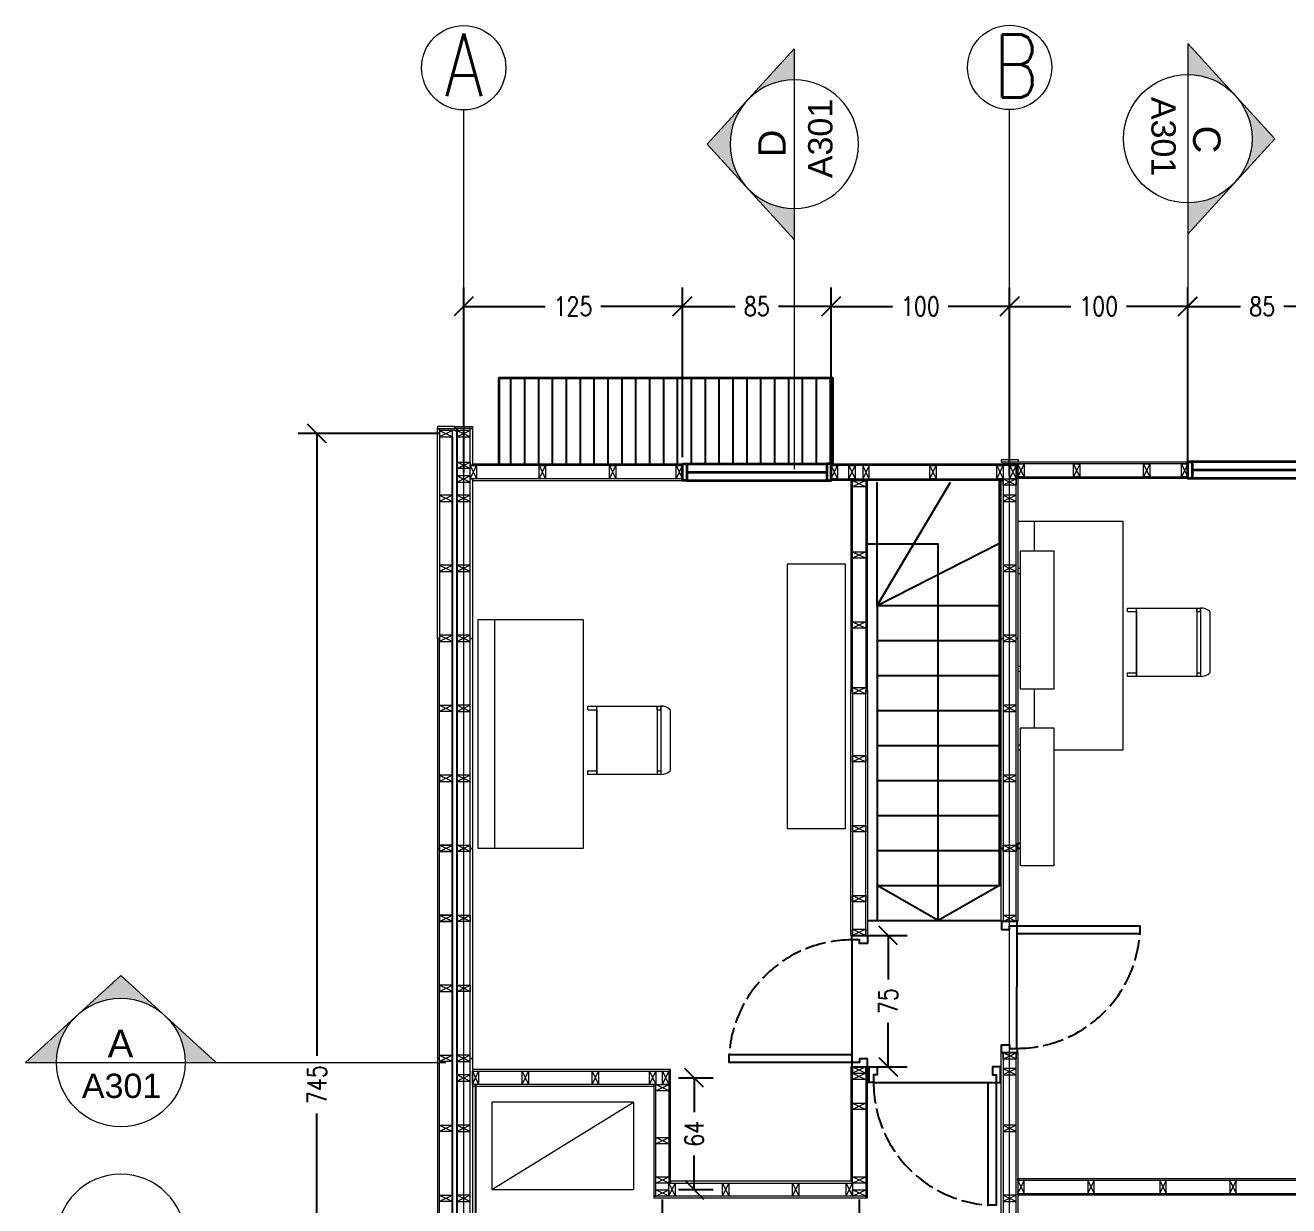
# Model space of a CAD drawing. Header units: millimetres. Extents: x 985 to 3302, y 1117 to 2352.
# Drawn here: x 2193 to 2916, y 1673 to 2349 of the extents above; entities that cross this region are included whole.
import ezdxf

# ---------------------------------------------------------------- set-up
doc = ezdxf.new("R2010")
doc.units = ezdxf.units.MM
doc.linetypes.add('ACAD_ISO02W100', pattern=[15, 12, -3])
for name, color, linetype, lineweight in [('A-ANNO-DIMS', 3, 'Continuous', 18), ('A-ANNO-SYMB', 3, 'Continuous', 18), ('A-DETL-MCUT', 4, 'Continuous', 25), ('A-DOOR-FULL', 4, 'Continuous', 25), ('A-ELEV-MBE1', 7, 'Continuous', 35), ('A-ELEV-MBE2', 4, 'Continuous', 25), ('A-FURN', 8, 'Continuous', 18), ('A-SECT-MCUT', 7, 'Continuous', 35), ('A-WALL-STUD', 3, 'Continuous', 18)]:
    doc.layers.add(name, color=color, linetype=linetype, lineweight=lineweight)
doc.styles.add('E-ROMANS', font='romans.shx', dxfattribs={"width": 0.8})
doc.styles.get("Standard").update_dxf_attribs({"font": 'Arial.ttf'})
doc.dimstyles.new('QUOTE', dxfattribs={"dimtxt": 0.18, "dimasz": 0.18, "dimexe": 0.18, "dimexo": 0.0625, "dimgap": 0.09, "dimtad": 0, "dimdec": 4, "dimzin": 0, "dimdsep": 46, "dimtxsty": 'E-ROMANS', "dimblk": 'OBLIQUE', "dimblk1": 'OBLIQUE', "dimblk2": 'OBLIQUE', "dimcen": 0.09, "dimadec": 0, "dimazin": 0, "dimtfac": 1, "dimtdec": 4, "dimtofl": 0, "dimtmove": 0, "dimatfit": 3, "dimldrblk": 'OBLIQUE', "dimfxl": 1, "dimtolj": 1, "dimtzin": 0, "dimarcsym": 0})

# ---------------------------------------------------------------- blocks, each defined once
blk = doc.blocks.new('Sezioni')
h = blk.add_hatch(color=256)
h.dxf.hatch_style = 1
h.paths.add_polyline_path([(52520.8, 47455.1), (52264, 47220.9), (52417.6, 47220.9, -0.210523)])
h.paths.add_polyline_path([(52735.1, 47651.7), (52520.8, 47455.1, -0.388338), (52949.4, 47455.1)])
h.paths.add_polyline_path([(52949.4, 47455.1, -0.210523), (53052.6, 47220.9), (53206.2, 47220.9)])
blk.add_lwpolyline([(52264, 47220.9), (53206.2, 47220.9), (52735.1, 47651.7)], close=True)
blk.add_circle((52735.1, 47220.9), 317.5)
blk = doc.blocks.new('_Oblique')
at = {"color": 0, "linetype": 'ByBlock', "lineweight": -2}
blk.add_line((-0.5, -0.5), (0.5, 0.5), dxfattribs=at)
blk = doc.blocks.new('*D157')
at = {"layer": 'A-ANNO-DIMS', "color": 0, "lineweight": -2, "transparency": 16777216}
for p, q in [((2430.1, 2115.06), (2349.21, 2115.06)), ((2360.01, 2115.06), (2360.01, 1759.21)), ((2360.01, 1370.34), (2360.01, 1726.19)), ((2430.08, 1370.34), (2349.21, 1370.34))]:
    blk.add_line(p, q, dxfattribs=at)
at = {"layer": 'A-ANNO-DIMS', "color": 0, "lineweight": -2, "transparency": 16777216, "xscale": 10.8, "yscale": 10.8, "zscale": 10.8}
for p, rotation in [((2360.01, 2115.06), 90), ((2360.01, 1370.34), 270)]:
    blk.add_blockref('_Oblique', p, dxfattribs=dict(at, rotation=rotation))
at = {"layer": 'A-ANNO-DIMS', "color": 0, "transparency": 16777216, "insert": (2360.01, 1742.7), "char_height": 10.8, "attachment_point": 5, "rotation": 90, "style": 'E-ROMANS'}
blk.add_mtext('\\A1;745', dxfattribs=at)
blk = doc.blocks.new('*D132')
at = {"layer": 'A-ANNO-DIMS', "color": 0, "lineweight": -2, "transparency": 16777216}
for p, q in [((2450.71, 1742.84), (2450.71, 1651.53)), ((2557.53, 1676.97), (2557.53, 1651.53)), ((2450.71, 1662.33), (2488.23, 1662.33)), ((2557.53, 1662.33), (2520.01, 1662.33))]:
    blk.add_line(p, q, dxfattribs=at)
at = {"layer": 'A-ANNO-DIMS', "color": 0, "lineweight": -2, "transparency": 16777216, "xscale": 10.8, "yscale": 10.8, "zscale": 10.8, "rotation": 180}
blk.add_blockref('_Oblique', (2450.71, 1662.33), dxfattribs=at)
at = {"layer": 'A-ANNO-DIMS', "color": 0, "lineweight": -2, "transparency": 16777216, "xscale": 10.8, "yscale": 10.8, "zscale": 10.8}
blk.add_blockref('_Oblique', (2557.53, 1662.33), dxfattribs=at)
at = {"layer": 'A-ANNO-DIMS', "color": 0, "transparency": 16777216, "insert": (2504.12, 1662.33), "char_height": 10.8, "attachment_point": 5, "style": 'E-ROMANS'}
blk.add_mtext('\\A1;106', dxfattribs=at)
blk = doc.blocks.new('*D158')
at = {"layer": 'A-ANNO-DIMS', "color": 0, "lineweight": -2, "transparency": 16777216}
for p, q in [((2557.53, 1676.97), (2557.53, 1651.53)), ((2670.07, 1676.97), (2670.07, 1651.53)), ((2557.53, 1662.33), (2597.91, 1662.33)), ((2670.07, 1662.33), (2629.69, 1662.33))]:
    blk.add_line(p, q, dxfattribs=at)
at = {"layer": 'A-ANNO-DIMS', "color": 0, "lineweight": -2, "transparency": 16777216, "xscale": 10.8, "yscale": 10.8, "zscale": 10.8, "rotation": 180}
blk.add_blockref('_Oblique', (2557.53, 1662.33), dxfattribs=at)
at = {"layer": 'A-ANNO-DIMS', "color": 0, "lineweight": -2, "transparency": 16777216, "xscale": 10.8, "yscale": 10.8, "zscale": 10.8}
blk.add_blockref('_Oblique', (2670.07, 1662.33), dxfattribs=at)
at = {"layer": 'A-ANNO-DIMS', "color": 0, "transparency": 16777216, "insert": (2613.8, 1662.33), "char_height": 10.8, "attachment_point": 5, "style": 'E-ROMANS'}
blk.add_mtext('\\A1;112', dxfattribs=at)
blk = doc.blocks.new('*D159')
at = {"layer": 'A-ANNO-DIMS', "color": 0, "lineweight": -2, "transparency": 16777216}
for p, q in [((2566.83, 1746.59), (2586.57, 1746.59)), ((2575.77, 1746.59), (2575.77, 1727.03)), ((2575.77, 1682.67), (2575.77, 1702.24)), ((2566.83, 1682.67), (2586.57, 1682.67))]:
    blk.add_line(p, q, dxfattribs=at)
at = {"layer": 'A-ANNO-DIMS', "color": 0, "lineweight": -2, "transparency": 16777216, "xscale": 10.8, "yscale": 10.8, "zscale": 10.8}
for p, rotation in [((2575.77, 1746.59), 90), ((2575.77, 1682.67), 270)]:
    blk.add_blockref('_Oblique', p, dxfattribs=dict(at, rotation=rotation))
at = {"layer": 'A-ANNO-DIMS', "color": 0, "transparency": 16777216, "insert": (2575.77, 1714.63), "char_height": 10.8, "attachment_point": 5, "rotation": 90, "style": 'E-ROMANS'}
blk.add_mtext('\\A1;64', dxfattribs=at)
blk = doc.blocks.new('*D161')
at = {"layer": 'A-ANNO-DIMS', "color": 0, "lineweight": -2, "transparency": 16777216}
for p, q in [((2674.07, 1827.99), (2697.48, 1827.99)), ((2686.68, 1827.99), (2686.68, 1802.85)), ((2686.68, 1752.91), (2686.68, 1778.06)), ((2674.07, 1752.91), (2697.48, 1752.91))]:
    blk.add_line(p, q, dxfattribs=at)
at = {"layer": 'A-ANNO-DIMS', "color": 0, "lineweight": -2, "transparency": 16777216, "xscale": 10.8, "yscale": 10.8, "zscale": 10.8}
for p, rotation in [((2686.68, 1827.99), 90), ((2686.68, 1752.91), 270)]:
    blk.add_blockref('_Oblique', p, dxfattribs=dict(at, rotation=rotation))
at = {"layer": 'A-ANNO-DIMS', "color": 0, "transparency": 16777216, "insert": (2686.68, 1790.45), "char_height": 10.8, "width": 27.8472, "attachment_point": 5, "rotation": 90, "style": 'E-ROMANS'}
blk.add_mtext('\\A1;75', dxfattribs=at)
blk = doc.blocks.new('*D133')
at = {"layer": 'A-ANNO-DIMS', "color": 0, "lineweight": -2, "transparency": 16777216}
for p, q in [((2443.95, 2092.79), (2443.95, 2198.63)), ((2569.03, 2101.6), (2569.03, 2198.63)), ((2443.95, 2187.83), (2490.6, 2187.83)), ((2569.03, 2187.83), (2522.38, 2187.83))]:
    blk.add_line(p, q, dxfattribs=at)
at = {"layer": 'A-ANNO-DIMS', "color": 0, "lineweight": -2, "transparency": 16777216, "xscale": 10.8, "yscale": 10.8, "zscale": 10.8, "rotation": 180}
blk.add_blockref('_Oblique', (2443.95, 2187.83), dxfattribs=at)
at = {"layer": 'A-ANNO-DIMS', "color": 0, "lineweight": -2, "transparency": 16777216, "xscale": 10.8, "yscale": 10.8, "zscale": 10.8}
blk.add_blockref('_Oblique', (2569.03, 2187.83), dxfattribs=at)
at = {"layer": 'A-ANNO-DIMS', "color": 0, "transparency": 16777216, "insert": (2506.49, 2187.83), "char_height": 10.8, "attachment_point": 5, "style": 'E-ROMANS'}
blk.add_mtext('\\A1;125', dxfattribs=at)
blk = doc.blocks.new('*D162')
at = {"layer": 'A-ANNO-DIMS', "color": 0, "lineweight": -2, "transparency": 16777216}
for p, q in [((2569.03, 2101.6), (2569.03, 2198.63)), ((2654.11, 2101.6), (2654.11, 2198.63)), ((2569.03, 2187.83), (2599.17, 2187.83)), ((2654.11, 2187.83), (2623.96, 2187.83))]:
    blk.add_line(p, q, dxfattribs=at)
at = {"layer": 'A-ANNO-DIMS', "color": 0, "lineweight": -2, "transparency": 16777216, "xscale": 10.8, "yscale": 10.8, "zscale": 10.8, "rotation": 180}
blk.add_blockref('_Oblique', (2569.03, 2187.83), dxfattribs=at)
at = {"layer": 'A-ANNO-DIMS', "color": 0, "lineweight": -2, "transparency": 16777216, "xscale": 10.8, "yscale": 10.8, "zscale": 10.8}
blk.add_blockref('_Oblique', (2654.11, 2187.83), dxfattribs=at)
at = {"layer": 'A-ANNO-DIMS', "color": 0, "transparency": 16777216, "insert": (2611.57, 2187.83), "char_height": 10.8, "attachment_point": 5, "style": 'E-ROMANS'}
blk.add_mtext('\\A1;85', dxfattribs=at)
blk = doc.blocks.new('*D163')
at = {"layer": 'A-ANNO-DIMS', "color": 0, "lineweight": -2, "transparency": 16777216}
for p, q in [((2654.11, 2101.6), (2654.11, 2198.63)), ((2756.16, 2091.19), (2756.16, 2198.63)), ((2654.11, 2187.83), (2689.24, 2187.83)), ((2756.16, 2187.83), (2721.02, 2187.83))]:
    blk.add_line(p, q, dxfattribs=at)
at = {"layer": 'A-ANNO-DIMS', "color": 0, "lineweight": -2, "transparency": 16777216, "xscale": 10.8, "yscale": 10.8, "zscale": 10.8, "rotation": 180}
blk.add_blockref('_Oblique', (2654.11, 2187.83), dxfattribs=at)
at = {"layer": 'A-ANNO-DIMS', "color": 0, "lineweight": -2, "transparency": 16777216, "xscale": 10.8, "yscale": 10.8, "zscale": 10.8}
blk.add_blockref('_Oblique', (2756.16, 2187.83), dxfattribs=at)
at = {"layer": 'A-ANNO-DIMS', "color": 0, "transparency": 16777216, "insert": (2705.13, 2187.83), "char_height": 10.8, "attachment_point": 5, "style": 'E-ROMANS'}
blk.add_mtext('\\A1;100', dxfattribs=at)
blk = doc.blocks.new('*D164')
at = {"layer": 'A-ANNO-DIMS', "color": 0, "lineweight": -2, "transparency": 16777216}
for p, q in [((2756.16, 2091.19), (2756.16, 2198.63)), ((2858, 2093.1), (2858, 2198.63)), ((2756.16, 2187.83), (2791.19, 2187.83)), ((2858, 2187.83), (2822.97, 2187.83))]:
    blk.add_line(p, q, dxfattribs=at)
at = {"layer": 'A-ANNO-DIMS', "color": 0, "lineweight": -2, "transparency": 16777216, "xscale": 10.8, "yscale": 10.8, "zscale": 10.8, "rotation": 180}
blk.add_blockref('_Oblique', (2756.16, 2187.83), dxfattribs=at)
at = {"layer": 'A-ANNO-DIMS', "color": 0, "lineweight": -2, "transparency": 16777216, "xscale": 10.8, "yscale": 10.8, "zscale": 10.8}
blk.add_blockref('_Oblique', (2858, 2187.83), dxfattribs=at)
at = {"layer": 'A-ANNO-DIMS', "color": 0, "transparency": 16777216, "insert": (2807.08, 2187.83), "char_height": 10.8, "attachment_point": 5, "style": 'E-ROMANS'}
blk.add_mtext('\\A1;100', dxfattribs=at)
blk = doc.blocks.new('*D165')
at = {"layer": 'A-ANNO-DIMS', "color": 0, "lineweight": -2, "transparency": 16777216}
for p, q in [((2858, 2102.71), (2858, 2198.54)), ((2943.08, 2102.71), (2943.08, 2198.54)), ((2858, 2187.74), (2888.15, 2187.74)), ((2943.08, 2187.74), (2912.93, 2187.74))]:
    blk.add_line(p, q, dxfattribs=at)
at = {"layer": 'A-ANNO-DIMS', "color": 0, "lineweight": -2, "transparency": 16777216, "xscale": 10.8, "yscale": 10.8, "zscale": 10.8, "rotation": 180}
blk.add_blockref('_Oblique', (2858, 2187.74), dxfattribs=at)
at = {"layer": 'A-ANNO-DIMS', "color": 0, "lineweight": -2, "transparency": 16777216, "xscale": 10.8, "yscale": 10.8, "zscale": 10.8}
blk.add_blockref('_Oblique', (2943.08, 2187.74), dxfattribs=at)
at = {"layer": 'A-ANNO-DIMS', "color": 0, "transparency": 16777216, "insert": (2900.54, 2187.74), "char_height": 10.8, "attachment_point": 5, "style": 'E-ROMANS'}
blk.add_mtext('\\A1;85', dxfattribs=at)

msp = doc.modelspace()

# ---------------------------------------------------------------- hatches: boundary and pattern name
at = {"layer": 'A-ELEV-MBE2'}
h = msp.add_hatch(dxfattribs=at)
h.set_pattern_fill('LINE', color=256, scale=2.502421, angle=90, style=0)
h.set_pattern_definition([(90, (-43348.947, -2932.972), (-7.9451858, 5e-16), [])])
h.paths.add_polyline_path([(2655.00897, 2146.79516), (2463.97341, 2146.79516), (2463.97341, 2119.16801), (2655.00897, 2119.16768)])
h.paths.add_polyline_path([(2655.00897, 2119.16768), (2463.97341, 2119.16801), (2463.97341, 2097.84849), (2569.025, 2097.84852), (2571.52742, 2097.84852), (2571.52822, 2097.84868), (2651.6045, 2097.84852), (2654.10692, 2097.84852), (2654.10692, 2097.84849), (2655.00897, 2097.84849)])

# ---------------------------------------------------------------- linework, layer by layer
for p, q in [((2760.9096, 1877.83591), (2760.9096, 1880.83591)), ((2760.9096, 1880.83591), (2762.4096, 1880.83591)), ((2762.4096, 1877.83591), (2760.9096, 1877.83591))]:
    msp.add_line(p, q)
at = {"layer": 'A-ANNO-SYMB'}
for p, q in [((2443.95841, 1165.64346), (2443.95841, 2300.18396)), ((2756.15563, 1165.82776), (2756.15563, 2300.36825)), ((2857.99855, 2248.30198), (2857.99855, 2097.86059)), ((2633.00716, 2245.18581), (2633.00716, 2094.74442)), ((2283.31913, 1755.37349), (2433.76052, 1755.37349))]:
    msp.add_line(p, q, dxfattribs=at)
at = {"layer": 'A-ANNO-SYMB', "color": 7}
for points in [[(2428.89434, 1997.94421), (2428.89748, 2118.06297), (2430.09864, 2118.06294), (2430.0955, 1997.94418)], [(2447.7075, 2096.74742), (2447.7073, 2118.06697), (2448.90847, 2118.06697), (2448.90907, 2096.74742)], [(2760.91023, 2097.84849), (2760.91023, 2096.74742), (2654.10692, 2096.74742), (2654.10692, 2097.84849)], [(2751.29533, 2100.06272), (2751.29533, 2098.96166), (2761.30501, 2098.96166), (2761.30501, 2100.06272)], [(2752.39639, 2097.86059), (2752.39639, 2098.96166), (2857.99855, 2098.96166), (2857.99855, 2097.86059)], [(2760.91023, 2096.74742), (2760.90876, 1997.95204), (2759.90779, 1997.95204), (2759.90926, 2096.74742)], [(2447.70802, 1997.95213), (2447.7078, 2089.24016), (2448.90898, 2089.24016), (2448.90918, 1997.95213)], [(2448.90898, 2089.24016), (2448.90898, 2088.23919), (2569.02501, 2088.23919), (2569.02501, 2089.24016)], [(2654.10692, 2089.24016), (2752.402, 2089.24016), (2752.402, 2088.23919), (2654.10692, 2088.23919)], [(2665.31818, 1968.123), (2666.31915, 1968.12299), (2666.31915, 2088.23919), (2665.31818, 2088.23919)], [(2673.82641, 1968.12299), (2674.82738, 1968.12299), (2674.82738, 2088.23919), (2673.82641, 2088.23919)], [(2752.402, 2088.23919), (2752.402, 1997.95213), (2751.40103, 1997.95213), (2751.40103, 2088.23919)], [(2857.99855, 2089.35239), (2760.90463, 2089.35193), (2760.90463, 2090.3529), (2857.99855, 2090.35336)], [(2430.09219, 1877.82934), (2430.0955, 1997.94554), (2428.89434, 1997.94557), (2428.89103, 1877.82937)], [(2447.70777, 1877.83594), (2447.7075, 1997.95213), (2448.90867, 1997.95213), (2448.90893, 1877.83594)], [(2752.402, 1997.95213), (2752.40116, 1877.83591), (2751.40019, 1877.83591), (2751.40103, 1997.95213)], [(2760.90939, 1997.95207), (2760.90939, 1877.83587), (2759.90842, 1877.83587), (2759.90842, 1997.95207)], [(2665.31818, 1968.12299), (2666.31915, 1968.123), (2666.31915, 1827.98743), (2665.31818, 1827.98743)], [(2673.82641, 1968.12299), (2674.82738, 1968.123), (2674.82738, 1827.98743), (2673.82641, 1827.98743)], [(2430.08914, 1757.71315), (2430.09245, 1877.82934), (2428.89129, 1877.82937), (2428.88798, 1757.71318)], [(2447.70777, 1757.71974), (2447.7075, 1877.83594), (2448.90867, 1877.83594), (2448.90893, 1757.71974)], [(2752.402, 1877.83591), (2752.40116, 1836.04071), (2751.40019, 1836.04071), (2751.40103, 1877.83591)], [(2760.9096, 1877.83591), (2760.9096, 1836.04071), (2759.90863, 1836.04071), (2759.90863, 1877.83591)], [(2430.08615, 1637.59695), (2430.08914, 1757.71315), (2428.88798, 1757.71318), (2428.88499, 1637.59698)], [(2447.70771, 1637.60355), (2447.70777, 1757.71974), (2448.90893, 1757.71974), (2448.90887, 1637.60355)], [(2752.402, 1760.96809), (2752.40137, 1637.60355), (2751.4004, 1637.60355), (2751.40103, 1760.96809)], [(2760.90981, 1760.96809), (2760.91002, 1637.60355), (2759.90905, 1637.60369), (2759.90884, 1760.96809)], [(2448.90883, 1751.34588), (2448.90883, 1750.34492), (2562.28222, 1750.34491), (2562.28222, 1751.34588)], [(2561.28125, 1686.42754), (2562.28222, 1686.42753), (2562.28511, 1750.34495), (2561.28414, 1750.34495)], [(2665.31818, 1687.42852), (2666.31915, 1687.42851), (2666.31915, 1752.91481), (2665.31818, 1752.91481)], [(2673.82641, 1677.91931), (2674.82738, 1677.9193), (2674.82738, 1752.91481), (2673.82641, 1752.91481)], [(2448.90892, 1742.83764), (2448.90892, 1741.83667), (2552.77303, 1741.83668), (2552.77302, 1742.83765)], [(2552.77302, 1678.92029), (2553.77399, 1678.92028), (2553.77399, 1742.83765), (2552.77302, 1742.83765)], [(2562.28223, 1687.42851), (2562.28222, 1686.42754), (2666.31915, 1686.42754), (2666.31915, 1687.42851)], [(2760.90994, 1687.95349), (2760.90994, 1689.05455), (2943.08565, 1689.05455), (2943.08565, 1687.95349)], [(2552.77302, 1678.92028), (2552.77302, 1677.91931), (2673.82641, 1677.91931), (2673.82641, 1678.92028)], [(2943.08605, 1679.44528), (2760.90982, 1679.44483), (2760.90982, 1680.4458), (2943.08605, 1680.44625)]]:
    msp.add_lwpolyline(points, close=True, dxfattribs=at)
for points in [[(2439.10899, 2119.16804), (2428.89689, 2119.16812), (2428.89688, 2118.06705), (2439.10899, 2118.06697)], [(2439.10955, 2116.86144), (2430.09854, 2116.86197), (2430.09864, 2118.06294), (2439.10958, 2118.06271)], [(2439.10899, 2119.16804), (2448.9084, 2119.16804), (2448.9084, 2118.06697), (2439.10899, 2118.06697)], [(2569.025, 2096.74726), (2448.90882, 2096.74742), (2448.90882, 2097.84848), (2569.025, 2097.84852)]]:
    msp.add_lwpolyline(points, dxfattribs=at)
at = {"layer": 'A-ANNO-SYMB'}
for centre in [(2443.95841, 2324.29819), (2756.15563, 2324.48248)]:
    msp.add_circle(centre, 24.11422, dxfattribs=at)
at = {"layer": 'A-DETL-MCUT'}
for p, q in [((2439.10899, 2118.06697), (2439.10899, 2119.16804)), ((2439.10955, 2116.86144), (2440.2097, 2116.86163)), ((2673.82637, 1752.91481), (2675.82835, 1752.91481)), ((2750.90097, 1752.91481), (2751.40099, 1752.91481)), ((2675.82835, 1743.9061), (2673.82641, 1743.9061)), ((2750.90097, 1743.9061), (2751.40095, 1743.9061))]:
    msp.add_line(p, q, dxfattribs=at)
at = {"layer": 'A-DOOR-FULL'}
for p, q in [((2760.28673, 1763.47051), (2760.39284, 1833.80642)), ((2665.8187, 1825.48501), (2665.8187, 1755.41723)), ((2678.33077, 1743.9061), (2748.39855, 1743.9061))]:
    msp.add_line(p, q, dxfattribs=at)
for points in [[(2760.49895, 1833.53829), (2760.49895, 1836.04071), (2751.49023, 1836.04071), (2751.49023, 1831.53635), (2755.99459, 1831.53635), (2755.99459, 1833.53829), (2760.49895, 1833.53829)], [(2665.8187, 1825.48501), (2665.8187, 1827.98743), (2674.82742, 1827.98743), (2674.82742, 1823.48307), (2670.32306, 1823.48307), (2670.32306, 1825.48501), (2665.8187, 1825.48501)], [(2830.56673, 1829.03393), (2760.49895, 1829.03393), (2760.49895, 1833.53829), (2830.56673, 1833.53829), (2830.56673, 1829.03393)], [(2760.49895, 1763.47051), (2760.49895, 1760.96809), (2751.49023, 1760.96809), (2751.49023, 1765.47245), (2755.99459, 1765.47245), (2755.99459, 1763.47051), (2760.49895, 1763.47051)], [(2595.75092, 1759.92159), (2665.8187, 1759.92159), (2665.8187, 1755.41723), (2595.75092, 1755.41723), (2595.75092, 1759.92159)], [(2665.8187, 1755.41723), (2665.8187, 1752.91481), (2674.82742, 1752.91481), (2674.82742, 1757.41917), (2670.32306, 1757.41917), (2670.32306, 1755.41723), (2665.8187, 1755.41723)], [(2678.33077, 1743.9061), (2675.82835, 1743.9061), (2675.82835, 1752.91481), (2680.3327, 1752.91481), (2680.3327, 1748.41045), (2678.33077, 1748.41045), (2678.33077, 1743.9061)], [(2748.39855, 1743.9061), (2750.90097, 1743.9061), (2750.90097, 1752.91481), (2746.39661, 1752.91481), (2746.39661, 1748.41045), (2748.39855, 1748.41045), (2748.39855, 1743.9061)], [(2743.89419, 1673.83832), (2743.89419, 1743.9061), (2748.39855, 1743.9061), (2748.39855, 1673.83832), (2743.89419, 1673.83832)]]:
    msp.add_lwpolyline(points, dxfattribs=at)
at = {"layer": 'A-DOOR-FULL', "linetype": 'ACAD_ISO02W100'}
for centre, start, end in [((2760.39284, 1833.80642), 270.08643498, 356.10933947), ((2665.92481, 1755.1491), 90.08643498, 176.10933947), ((2748.66667, 1744.0122), 180.08643498, 266.10933947)]:
    msp.add_arc(centre, 70.33599, start, end, dxfattribs=at)
at = {"layer": 'A-ELEV-MBE1', "color": 0}
for p, q in [((2571.52822, 2097.84868), (2651.6045, 2097.84852)), ((2943.08045, 2098.96166), (2857.99855, 2098.96166)), ((2571.52762, 2093.04386), (2651.6039, 2093.0437)), ((2571.52782, 2088.23935), (2651.6041, 2088.23919)), ((2943.08085, 2089.35193), (2857.99855, 2089.35193))]:
    msp.add_line(p, q, dxfattribs=at)
at = {"layer": 'A-ELEV-MBE1', "color": 0, "linetype": 'Continuous'}
msp.add_line((2940.57823, 2094.10699), (2860.55176, 2094.10709), dxfattribs=at)
at = {"layer": 'A-ELEV-MBE1', "color": 0}
msp.add_lwpolyline([(2655.00897, 2097.84849), (2655.00897, 2146.79516), (2463.97341, 2146.79516), (2463.97341, 2097.84849)], dxfattribs=at)
for points in [[(2569.025, 2097.84852), (2571.52742, 2097.84852), (2571.52782, 2088.23919), (2569.0254, 2088.23919)], [(2654.10692, 2097.84852), (2651.6045, 2097.84852), (2651.6041, 2088.23919), (2654.10652, 2088.23919)], [(2860.50137, 2089.35193), (2857.99895, 2089.35193), (2857.99855, 2098.96166), (2860.50097, 2098.96166)]]:
    msp.add_lwpolyline(points, close=True, dxfattribs=at)
at = {"layer": 'A-ELEV-MBE2'}
for p, q in [((2440.2097, 1396.37021), (2440.2097, 2118.06697)), ((2437.58733, 1372.14035), (2437.60575, 2113.25804)), ((2680.33214, 2016.77055), (2680.33214, 1956.71245)), ((2680.33214, 1956.71245), (2680.33214, 1836.59625)), ((2674.82738, 1836.59625), (2751.40089, 1836.59625))]:
    msp.add_line(p, q, dxfattribs=at)
for points in [[(2751.40089, 1856.61562), (2750.39992, 1856.61562), (2750.39992, 2088.23919)], [(2680.33214, 2016.77055), (2722.30817, 2087.23832)], [(2680.33214, 2016.77055), (2680.33214, 2087.23825)], [(2680.33214, 2016.77055), (2750.39992, 2052.31955)], [(2715.36603, 1956.71245), (2715.36603, 2051.80444), (2674.82738, 2051.80444)], [(2680.33214, 2016.77055), (2750.39992, 2016.77055)], [(2680.33214, 1996.75118), (2750.39992, 1996.75118)], [(2680.33214, 1976.73181), (2750.39992, 1976.73181)], [(2680.33214, 1956.71245), (2750.39992, 1956.71245)], [(2715.36603, 1836.59625), (2715.36603, 1956.71245)], [(2680.33214, 1936.69308), (2750.39992, 1936.69308)], [(2680.33214, 1916.67372), (2750.39992, 1916.67372)], [(2680.33214, 1896.65435), (2750.39992, 1896.65435)], [(2680.33214, 1876.63498), (2750.39992, 1876.63498)], [(2680.33214, 1856.61562), (2750.39992, 1856.61562)], [(2750.39992, 1856.61562), (2715.36603, 1836.59625), (2680.33214, 1856.61562)]]:
    msp.add_lwpolyline(points, dxfattribs=at)
at = {"layer": 'A-FURN'}
for p, q in [((2760.9096, 2064.92156), (2820.9096, 2064.92156)), ((2770.33655, 2047.99086), (2770.33655, 2064.92156)), ((2820.9096, 2064.92156), (2820.9096, 1933.92156)), ((2762.40936, 2047.99086), (2781.40936, 2047.99086)), ((2762.40936, 1968.99086), (2762.40936, 2047.99086)), ((2781.40936, 2047.99086), (2781.40936, 1968.99086)), ((2762.40936, 2037.99086), (2760.90936, 2037.99086)), ((2760.90936, 2034.99086), (2762.40936, 2034.99086)), ((2452.31446, 2008.83594), (2512.31446, 2008.83594)), ((2452.31446, 1877.83594), (2452.31446, 2008.83594)), ((2461.74141, 1991.90524), (2461.74141, 2008.83594)), ((2512.31446, 2008.83594), (2512.31446, 1877.83594)), ((2823.62957, 2015.23203), (2866.33869, 2015.23203)), ((2823.62957, 2013.23203), (2823.62957, 2015.23203)), ((2823.62957, 2013.23203), (2828.64752, 2013.23288)), ((2828.64752, 1976.23203), (2828.64752, 2015.23203)), ((2828.64752, 2013.23288), (2828.64752, 1976.23203)), ((2863.10989, 2013.23871), (2863.10989, 2015.23203)), ((2863.10989, 2015.23203), (2863.10989, 1976.23203)), ((2863.10989, 2013.23871), (2865.30327, 2013.23908)), ((2865.30327, 2013.23908), (2865.30327, 2015.23203)), ((2865.30327, 2015.23203), (2865.30327, 1976.23203)), ((2870.62957, 2013.23998), (2870.62957, 1978.24001)), ((2461.74141, 1877.83594), (2461.74141, 1991.90524)), ((2760.90936, 1981.99086), (2762.40936, 1981.99086)), ((2762.40936, 1978.99086), (2760.90936, 1978.99086)), ((2823.62957, 1978.23205), (2828.64752, 1978.2329)), ((2823.62957, 1976.23203), (2823.62957, 1978.23205)), ((2865.30327, 1976.23203), (2823.62957, 1976.23203)), ((2863.10989, 1978.23874), (2865.30327, 1978.23911)), ((2781.40936, 1968.99086), (2762.40936, 1968.99086)), ((2770.33655, 1946.83591), (2770.33655, 1968.99086)), ((2770.33655, 1965.95667), (2770.33655, 1968.99086)), ((2515.03443, 1959.1464), (2557.74354, 1959.1464)), ((2515.03443, 1957.1464), (2515.03443, 1959.1464)), ((2520.05238, 1920.1464), (2520.05238, 1959.1464)), ((2554.51475, 1957.15309), (2554.51475, 1959.1464)), ((2554.51475, 1959.1464), (2554.51475, 1920.1464)), ((2556.70813, 1957.15346), (2556.70813, 1959.1464)), ((2556.70813, 1959.1464), (2556.70813, 1920.1464)), ((2515.03443, 1957.1464), (2520.05238, 1957.14725)), ((2520.05238, 1957.14725), (2520.05238, 1920.1464)), ((2554.51475, 1957.15309), (2556.70813, 1957.15346)), ((2562.03443, 1957.15436), (2562.03443, 1922.15438)), ((2762.4096, 1946.83591), (2781.4096, 1946.83591)), ((2762.4096, 1867.83591), (2762.4096, 1946.83591)), ((2781.4096, 1946.83591), (2781.4096, 1867.83591)), ((2762.4096, 1936.83591), (2760.9096, 1936.83591)), ((2762.4096, 1933.92156), (2760.90939, 1933.92156)), ((2820.9096, 1933.92156), (2781.4096, 1933.92156)), ((2515.03443, 1922.14643), (2520.05238, 1922.14728)), ((2515.03443, 1920.1464), (2515.03443, 1922.14643)), ((2554.51475, 1922.15311), (2556.70813, 1922.15348)), ((2556.70813, 1920.1464), (2515.03443, 1920.1464)), ((2512.31446, 1877.83594), (2452.31446, 1877.83594)), ((2781.4096, 1867.83591), (2762.4096, 1867.83591)), ((2541.02497, 1732.76584), (2460.02497, 1732.76584)), ((2460.02497, 1732.76584), (2460.02497, 1682.76584)), ((2460.02497, 1682.76584), (2541.02497, 1732.76584)), ((2541.02497, 1732.76584), (2541.02497, 1682.76584)), ((2460.02497, 1682.76584), (2541.02497, 1682.76584))]:
    msp.add_line(p, q, dxfattribs=at)
at = {"layer": 'A-FURN', "color": 0}
msp.add_line((2561.28391, 1678.9202), (2561.28363, 1678.9202), dxfattribs=at)
at = {"layer": 'A-FURN'}
msp.add_lwpolyline([(2662.30056, 2040.38988), (2628.87203, 2040.38988), (2628.87203, 1889.2283), (2662.30056, 1889.2283)], close=True, dxfattribs=at)
for centre, radius, start, end in [((2865.82098, 2008.49954), 6.75236, 44.59109062, 94.39722821), ((2865.30327, 1984.3002), 8.06817, 270, 311.31226076), ((2557.22583, 1952.41392), 6.75236, 44.59109062, 94.39722821), ((2556.70813, 1928.21457), 8.06817, 270, 311.31226076)]:
    msp.add_arc(centre, radius, start, end, dxfattribs=at)
at = {"layer": 'A-SECT-MCUT', "color": 0}
msp.add_line((2760.9096, 1836.04071), (2759.90905, 1836.04071), dxfattribs=at)
at = {"layer": 'A-WALL-STUD'}
for p, q in [((2437.60584, 2116.86153), (2430.09849, 2113.25823)), ((2430.09858, 2116.86172), (2437.60575, 2113.25804)), ((2447.70837, 2116.86575), (2440.20111, 2113.26227)), ((2440.20111, 2116.86575), (2447.70837, 2113.26227)), ((2447.70718, 2095.14869), (2440.19992, 2098.75218)), ((2440.19992, 2095.14869), (2447.70718, 2098.75218)), ((2447.70718, 2089.24016), (2451.31067, 2096.74742)), ((2447.70718, 2096.74742), (2451.31067, 2089.24016)), ((2487.14523, 2089.24013), (2490.74871, 2096.74739)), ((2487.14523, 2096.74739), (2490.74871, 2089.24013)), ((2527.38515, 2089.24013), (2530.98863, 2096.74739)), ((2527.38515, 2096.74739), (2530.98863, 2089.24013)), ((2565.42152, 2089.24), (2569.025, 2096.74726)), ((2565.42152, 2096.74726), (2569.025, 2089.24)), ((2654.10692, 2089.24016), (2657.7104, 2096.74742)), ((2654.10692, 2096.74742), (2657.7104, 2089.24016)), ((2664.26716, 2089.23918), (2667.87065, 2096.74644)), ((2664.26716, 2096.74644), (2667.87065, 2089.23918)), ((2675.87839, 2089.23918), (2672.27491, 2096.74644)), ((2675.87839, 2096.74644), (2672.27491, 2089.23918)), ((2710.55999, 2089.24016), (2714.16347, 2096.74742)), ((2710.55999, 2096.74742), (2714.16347, 2089.24016)), ((2748.79852, 2089.24016), (2752.40201, 2096.74742)), ((2748.79852, 2096.74742), (2752.40201, 2089.24016)), ((2756.30578, 2089.24003), (2759.90926, 2096.7473)), ((2756.30578, 2096.7473), (2759.90926, 2089.24003)), ((2764.50811, 2097.86016), (2760.90463, 2090.3529)), ((2764.50811, 2090.3529), (2760.90463, 2097.86016)), ((2796.23881, 2097.86062), (2792.63532, 2090.35336)), ((2796.23881, 2090.35336), (2792.63532, 2097.86062)), ((2836.27754, 2097.86062), (2832.67405, 2090.35336)), ((2836.27754, 2090.35336), (2832.67405, 2097.86062)), ((2857.99891, 2097.86044), (2854.39542, 2090.35318)), ((2857.99891, 2090.35318), (2854.39542, 2097.86044)), ((2447.70718, 2090.83888), (2440.19992, 2087.23539)), ((2440.19992, 2090.83888), (2447.70718, 2087.23539)), ((2666.31915, 2088.23919), (2673.82641, 2084.63571)), ((2673.82641, 2088.23919), (2666.31915, 2084.63571)), ((2752.402, 2089.24016), (2759.90926, 2085.63667)), ((2759.90926, 2089.24016), (2752.402, 2085.63667)), ((2437.60508, 2079.82409), (2430.09773, 2076.2208)), ((2430.09782, 2079.82428), (2437.60499, 2076.2206)), ((2447.70718, 2079.83134), (2440.19992, 2076.22785)), ((2440.19992, 2079.83134), (2447.70718, 2076.22785)), ((2447.70718, 2079.83134), (2440.19992, 2076.22785)), ((2440.19992, 2079.83134), (2447.70718, 2076.22785)), ((2759.90779, 2079.83134), (2752.40053, 2076.22785)), ((2752.40053, 2079.83134), (2759.90779, 2076.22785)), ((2666.31915, 2047.49978), (2673.82641, 2043.8963)), ((2673.82641, 2047.49978), (2666.31915, 2043.8963)), ((2437.60374, 2039.78719), (2430.09638, 2036.1839)), ((2430.09647, 2039.78738), (2437.60365, 2036.18371)), ((2437.60407, 2039.78536), (2430.09671, 2036.18206)), ((2430.0968, 2039.78555), (2437.60397, 2036.18187)), ((2447.70718, 2039.79261), (2440.19992, 2036.18912)), ((2440.19992, 2039.79261), (2447.70718, 2036.18912)), ((2759.90926, 2039.79261), (2752.402, 2036.18912)), ((2752.402, 2039.79261), (2759.90926, 2036.18912)), ((2759.90926, 2039.79261), (2752.402, 2036.18912)), ((2752.402, 2039.79261), (2759.90926, 2036.18912)), ((2666.31915, 2007.46105), (2673.82641, 2003.85756)), ((2673.82641, 2007.46105), (2666.31915, 2003.85756)), ((2437.60272, 1999.74846), (2430.09537, 1996.14517)), ((2430.09546, 1999.74865), (2437.60263, 1996.14497)), ((2447.70718, 1999.75388), (2440.19992, 1996.15039)), ((2440.19992, 1999.75388), (2447.70718, 1996.15039)), ((2759.90779, 1999.75378), (2752.40053, 1996.15029)), ((2752.40053, 1999.75378), (2759.90779, 1996.15029)), ((2666.31915, 1969.92474), (2673.82641, 1966.32125)), ((2673.82641, 1969.92474), (2666.31915, 1966.32125)), ((2437.60179, 1959.70836), (2430.09444, 1956.10506)), ((2430.09453, 1959.70855), (2437.6017, 1956.10487)), ((2447.70718, 1959.71514), (2440.19992, 1956.11166)), ((2440.19992, 1959.71514), (2447.70718, 1956.11166)), ((2759.90926, 1959.71514), (2752.402, 1956.11166)), ((2752.402, 1959.71514), (2759.90926, 1956.11166)), ((2666.31919, 1930.88698), (2673.82645, 1927.28349)), ((2673.82645, 1930.88698), (2666.31919, 1927.28349)), ((2437.60069, 1919.671), (2430.09334, 1916.0677)), ((2430.09343, 1919.67119), (2437.6006, 1916.06751)), ((2447.70718, 1919.67641), (2440.19992, 1916.07293)), ((2440.19992, 1919.67641), (2447.70718, 1916.07293)), ((2759.90905, 1919.67641), (2752.40179, 1916.07293)), ((2752.40179, 1919.67641), (2759.90905, 1916.07293)), ((2666.31919, 1890.84824), (2673.82645, 1887.24476)), ((2673.82645, 1890.84824), (2666.31919, 1887.24476)), ((2430.09232, 1876.02883), (2437.59967, 1879.63213)), ((2437.59958, 1876.02864), (2430.09241, 1879.63232)), ((2430.09241, 1876.02746), (2437.59976, 1879.63075)), ((2437.59967, 1876.02727), (2430.0925, 1879.63094)), ((2447.70718, 1876.03406), (2440.19992, 1879.63754)), ((2440.19992, 1876.03406), (2447.70718, 1879.63754)), ((2759.90842, 1876.03416), (2752.40116, 1879.63765)), ((2752.40116, 1876.03416), (2759.90842, 1879.63765)), ((2666.31919, 1850.80951), (2673.82645, 1847.20603)), ((2673.82645, 1850.80951), (2666.31919, 1847.20603)), ((2430.0913, 1835.9901), (2437.59866, 1839.59339)), ((2437.59857, 1835.98991), (2430.09139, 1839.59358)), ((2430.09139, 1835.98873), (2437.59875, 1839.59202)), ((2437.59865, 1835.98854), (2430.09148, 1839.59221)), ((2447.70718, 1835.99532), (2440.19992, 1839.59881)), ((2440.19992, 1835.99532), (2447.70718, 1839.59881)), ((2752.40116, 1836.04071), (2759.90905, 1839.59895)), ((2759.90905, 1836.04071), (2752.40179, 1839.59895)), ((2752.40179, 1839.59895), (2759.90905, 1839.59895)), ((2666.31915, 1831.59092), (2673.82641, 1827.98743)), ((2673.82641, 1831.59092), (2666.31915, 1827.98743)), ((2430.09038, 1795.93869), (2437.59773, 1799.54198)), ((2437.59764, 1795.9385), (2430.09047, 1799.54218)), ((2447.70718, 1795.94529), (2440.19992, 1799.54877)), ((2440.19992, 1795.94529), (2447.70718, 1799.54877)), ((2437.59671, 1759.5147), (2430.08936, 1755.9114)), ((2430.08945, 1759.51489), (2437.59662, 1755.91121)), ((2447.70718, 1759.52149), (2440.19992, 1755.918)), ((2440.19992, 1759.52149), (2447.70718, 1755.918)), ((2752.40198, 1757.3646), (2759.90884, 1760.96809)), ((2759.90885, 1757.40713), (2752.40199, 1760.96809)), ((2448.90893, 1742.83765), (2452.51241, 1750.34492)), ((2448.90893, 1750.34492), (2452.51241, 1742.83765)), ((2477.40264, 1742.83769), (2481.00612, 1750.34495)), ((2477.40264, 1750.34495), (2481.00612, 1742.83769)), ((2517.44137, 1742.83735), (2521.04485, 1750.34461)), ((2517.44137, 1750.34461), (2521.04485, 1742.83735)), ((2550.1734, 1742.83769), (2553.77688, 1750.34495)), ((2550.1734, 1750.34495), (2553.77688, 1742.83769)), ((2557.68066, 1742.83765), (2561.28414, 1750.34491)), ((2557.68066, 1750.34491), (2561.28414, 1742.83765)), ((2673.82637, 1752.91481), (2666.31911, 1749.31132)), ((2666.31911, 1752.91481), (2673.82637, 1749.31132)), ((2666.31915, 1749.3113), (2673.82641, 1745.70782)), ((2673.82641, 1749.3113), (2666.31915, 1745.70782)), ((2759.90885, 1752.01405), (2752.40159, 1748.41056)), ((2752.40159, 1752.01405), (2759.90885, 1748.41056)), ((2447.70718, 1748.39307), (2440.19992, 1744.78959)), ((2440.19992, 1748.39307), (2447.70718, 1744.78959)), ((2561.2838, 1739.23417), (2553.77654, 1742.83765)), ((2553.77654, 1739.23417), (2561.2838, 1742.83765)), ((2666.31911, 1732.19477), (2673.82637, 1728.59128)), ((2673.82637, 1732.19477), (2666.31911, 1728.59128)), ((2437.59569, 1719.47597), (2430.08834, 1715.87267)), ((2430.08843, 1719.47616), (2437.5956, 1715.87248)), ((2447.70719, 1719.48275), (2440.19993, 1715.87927)), ((2440.19993, 1719.48275), (2447.70719, 1715.87927)), ((2561.28162, 1708.90602), (2553.77436, 1712.5095)), ((2553.77436, 1708.90602), (2561.28162, 1712.5095)), ((2759.90884, 1719.48357), (2752.40157, 1715.88008)), ((2752.40157, 1719.48357), (2759.90884, 1715.88008)), ((2561.28162, 1686.42754), (2553.77436, 1690.03103)), ((2553.77436, 1686.42754), (2561.28162, 1690.03103)), ((2561.28162, 1678.92028), (2564.8851, 1686.42754)), ((2561.28162, 1686.42754), (2564.8851, 1678.92028)), ((2591.94719, 1678.92028), (2595.55067, 1686.42754)), ((2591.94719, 1686.42754), (2595.55067, 1678.92028)), ((2631.98592, 1678.92028), (2635.58941, 1686.42754)), ((2631.98592, 1686.42754), (2635.58941, 1678.92028)), ((2662.71566, 1678.92027), (2666.31915, 1686.42753)), ((2662.71566, 1686.42753), (2666.31915, 1678.92027)), ((2673.82641, 1686.42753), (2666.31915, 1690.03102)), ((2666.31915, 1686.42753), (2673.82641, 1690.03102)), ((2760.90982, 1687.95306), (2764.51331, 1680.4458)), ((2760.90982, 1680.4458), (2764.51331, 1687.95306)), ((2800.94856, 1687.95306), (2804.55204, 1680.4458)), ((2800.94856, 1680.4458), (2804.55204, 1687.95306)), ((2842.12073, 1687.95349), (2845.72422, 1680.44623)), ((2842.12073, 1680.44623), (2845.72422, 1687.95349)), ((2882.15946, 1687.95349), (2885.76295, 1680.44623)), ((2882.15946, 1680.44623), (2885.76295, 1687.95349)), ((2437.59468, 1679.43723), (2430.08732, 1675.83394)), ((2430.08741, 1679.43743), (2437.59458, 1675.83375)), ((2447.70719, 1679.44402), (2440.19993, 1675.84054)), ((2440.19993, 1679.44402), (2447.70719, 1675.84054)), ((2561.28162, 1678.92028), (2553.77436, 1682.52376)), ((2553.77436, 1678.92028), (2561.28162, 1682.52376)), ((2673.82641, 1678.92028), (2666.31915, 1682.52376)), ((2666.31915, 1678.92028), (2673.82641, 1682.52376)), ((2759.90884, 1679.44484), (2752.40157, 1675.84135)), ((2752.40157, 1679.44484), (2759.90884, 1675.84135))]:
    msp.add_line(p, q, dxfattribs=at)
for points in [[(2437.60584, 2116.86153), (2430.09858, 2116.86172), (2430.09849, 2113.25823), (2437.60575, 2113.25804)], [(2447.70837, 2116.86575), (2440.20111, 2116.86575), (2440.20111, 2113.26227), (2447.70837, 2113.26227)], [(2447.70718, 2095.14869), (2440.19992, 2095.14869), (2440.19992, 2098.75218), (2447.70718, 2098.75218)], [(2447.70718, 2089.24016), (2447.70718, 2096.74742), (2451.31067, 2096.74742), (2451.31067, 2089.24016)], [(2487.14523, 2089.24013), (2487.14523, 2096.74739), (2490.74871, 2096.74739), (2490.74871, 2089.24013)], [(2527.38515, 2089.24013), (2527.38515, 2096.74739), (2530.98863, 2096.74739), (2530.98863, 2089.24013)], [(2565.42152, 2089.24), (2565.42152, 2096.74726), (2569.025, 2096.74726), (2569.025, 2089.24)], [(2654.10692, 2089.24016), (2654.10692, 2096.74742), (2657.7104, 2096.74742), (2657.7104, 2089.24016)], [(2664.26716, 2089.23918), (2664.26716, 2096.74644), (2667.87065, 2096.74644), (2667.87065, 2089.23918)], [(2675.87839, 2089.23918), (2675.87839, 2096.74644), (2672.27491, 2096.74644), (2672.27491, 2089.23918)], [(2710.55999, 2089.24016), (2710.55999, 2096.74742), (2714.16347, 2096.74742), (2714.16347, 2089.24016)], [(2748.79852, 2089.24016), (2748.79852, 2096.74742), (2752.40201, 2096.74742), (2752.40201, 2089.24016)], [(2756.30578, 2089.24003), (2756.30578, 2096.7473), (2759.90926, 2096.7473), (2759.90926, 2089.24003)], [(2764.50811, 2097.86016), (2764.50811, 2090.3529), (2760.90463, 2090.3529), (2760.90463, 2097.86016)], [(2796.23881, 2097.86062), (2796.23881, 2090.35336), (2792.63532, 2090.35336), (2792.63532, 2097.86062)], [(2836.27754, 2097.86062), (2836.27754, 2090.35336), (2832.67405, 2090.35336), (2832.67405, 2097.86062)], [(2857.99891, 2097.86044), (2857.99891, 2090.35318), (2854.39542, 2090.35318), (2854.39542, 2097.86044)], [(2447.70718, 2090.83888), (2440.19992, 2090.83888), (2440.19992, 2087.23539), (2447.70718, 2087.23539)], [(2666.31915, 2088.23919), (2673.82641, 2088.23919), (2673.82641, 2084.63571), (2666.31915, 2084.63571)], [(2752.402, 2089.24016), (2759.90926, 2089.24016), (2759.90926, 2085.63667), (2752.402, 2085.63667)], [(2437.60508, 2079.82409), (2430.09782, 2079.82428), (2430.09773, 2076.2208), (2437.60499, 2076.2206)], [(2447.70718, 2079.83134), (2440.19992, 2079.83134), (2440.19992, 2076.22785), (2447.70718, 2076.22785)], [(2447.70718, 2079.83134), (2440.19992, 2079.83134), (2440.19992, 2076.22785), (2447.70718, 2076.22785)], [(2759.90779, 2079.83134), (2752.40053, 2079.83134), (2752.40053, 2076.22785), (2759.90779, 2076.22785)], [(2666.31915, 2047.49978), (2673.82641, 2047.49978), (2673.82641, 2043.8963), (2666.31915, 2043.8963)], [(2437.60374, 2039.78719), (2430.09647, 2039.78738), (2430.09638, 2036.1839), (2437.60365, 2036.18371)], [(2437.60407, 2039.78536), (2430.0968, 2039.78555), (2430.09671, 2036.18206), (2437.60397, 2036.18187)], [(2447.70718, 2039.79261), (2440.19992, 2039.79261), (2440.19992, 2036.18912), (2447.70718, 2036.18912)], [(2759.90926, 2039.79261), (2752.402, 2039.79261), (2752.402, 2036.18912), (2759.90926, 2036.18912)], [(2759.90926, 2039.79261), (2752.402, 2039.79261), (2752.402, 2036.18912), (2759.90926, 2036.18912)], [(2666.31915, 2007.46105), (2673.82641, 2007.46105), (2673.82641, 2003.85756), (2666.31915, 2003.85756)], [(2437.60272, 1999.74846), (2430.09546, 1999.74865), (2430.09537, 1996.14517), (2437.60263, 1996.14497)], [(2447.70718, 1999.75388), (2440.19992, 1999.75388), (2440.19992, 1996.15039), (2447.70718, 1996.15039)], [(2759.90779, 1999.75378), (2752.40053, 1999.75378), (2752.40053, 1996.15029), (2759.90779, 1996.15029)], [(2666.31915, 1969.92474), (2673.82641, 1969.92474), (2673.82641, 1966.32125), (2666.31915, 1966.32125)], [(2430.09453, 1959.70855), (2437.60179, 1959.70836), (2437.6017, 1956.10487), (2430.09444, 1956.10506)], [(2447.70718, 1959.71514), (2440.19992, 1959.71514), (2440.19992, 1956.11166), (2447.70718, 1956.11166)], [(2759.90926, 1959.71514), (2752.402, 1959.71514), (2752.402, 1956.11166), (2759.90926, 1956.11166)], [(2666.31919, 1930.88698), (2673.82645, 1930.88698), (2673.82645, 1927.28349), (2666.31919, 1927.28349)], [(2437.60069, 1919.671), (2430.09343, 1919.67119), (2430.09334, 1916.0677), (2437.6006, 1916.06751)], [(2447.70718, 1919.67641), (2440.19992, 1919.67641), (2440.19992, 1916.07293), (2447.70718, 1916.07293)], [(2759.90905, 1919.67641), (2752.40179, 1919.67641), (2752.40179, 1916.07293), (2759.90905, 1916.07293)], [(2666.31919, 1890.84824), (2673.82645, 1890.84824), (2673.82645, 1887.24476), (2666.31919, 1887.24476)], [(2437.59958, 1876.02864), (2430.09232, 1876.02883), (2430.09241, 1879.63232), (2437.59967, 1879.63213)], [(2430.09241, 1876.02746), (2437.59967, 1876.02727), (2437.59976, 1879.63075), (2430.0925, 1879.63094)], [(2447.70718, 1876.03406), (2440.19992, 1876.03406), (2440.19992, 1879.63754), (2447.70718, 1879.63754)], [(2759.90842, 1876.03416), (2752.40116, 1876.03416), (2752.40116, 1879.63765), (2759.90842, 1879.63765)], [(2666.31919, 1850.80951), (2673.82645, 1850.80951), (2673.82645, 1847.20603), (2666.31919, 1847.20603)], [(2437.59857, 1835.98991), (2430.0913, 1835.9901), (2430.09139, 1839.59358), (2437.59866, 1839.59339)], [(2430.09139, 1835.98873), (2437.59865, 1835.98854), (2437.59875, 1839.59202), (2430.09148, 1839.59221)], [(2447.70718, 1835.99532), (2440.19992, 1835.99532), (2440.19992, 1839.59881), (2447.70718, 1839.59881)], [(2666.31915, 1831.59092), (2673.82641, 1831.59092), (2673.82641, 1827.98743), (2666.31915, 1827.98743)], [(2430.09038, 1795.93869), (2437.59764, 1795.9385), (2437.59773, 1799.54198), (2430.09047, 1799.54218)], [(2447.70718, 1795.94529), (2440.19992, 1795.94529), (2440.19992, 1799.54877), (2447.70718, 1799.54877)], [(2430.08945, 1759.51489), (2437.59671, 1759.5147), (2437.59662, 1755.91121), (2430.08936, 1755.9114)], [(2447.70718, 1759.52149), (2440.19992, 1759.52149), (2440.19992, 1755.918), (2447.70718, 1755.918)], [(2759.90885, 1757.3646), (2752.40199, 1757.3646), (2752.40199, 1760.96809), (2759.90885, 1760.96809)], [(2448.90893, 1742.83765), (2448.90893, 1750.34492), (2452.51241, 1750.34492), (2452.51241, 1742.83765)], [(2477.40264, 1742.83769), (2477.40264, 1750.34495), (2481.00612, 1750.34495), (2481.00612, 1742.83769)], [(2517.44137, 1742.83735), (2517.44137, 1750.34461), (2521.04485, 1750.34461), (2521.04485, 1742.83735)], [(2550.1734, 1742.83769), (2550.1734, 1750.34495), (2553.77688, 1750.34495), (2553.77688, 1742.83769)], [(2557.68066, 1742.83765), (2557.68066, 1750.34491), (2561.28414, 1750.34491), (2561.28414, 1742.83765)], [(2673.82637, 1752.91481), (2666.31911, 1752.91481), (2666.31911, 1749.31132), (2673.82637, 1749.31132)], [(2666.31915, 1749.3113), (2673.82641, 1749.3113), (2673.82641, 1745.70782), (2666.31915, 1745.70782)], [(2759.90885, 1752.01405), (2752.40159, 1752.01405), (2752.40159, 1748.41056), (2759.90885, 1748.41056)], [(2447.70718, 1748.39307), (2440.19992, 1748.39307), (2440.19992, 1744.78959), (2447.70718, 1744.78959)], [(2561.2838, 1739.23417), (2553.77654, 1739.23417), (2553.77654, 1742.83765), (2561.2838, 1742.83765)], [(2666.31911, 1732.19477), (2673.82637, 1732.19477), (2673.82637, 1728.59128), (2666.31911, 1728.59128)], [(2430.08843, 1719.47616), (2437.59569, 1719.47597), (2437.5956, 1715.87248), (2430.08834, 1715.87267)], [(2447.70719, 1719.48275), (2440.19993, 1719.48275), (2440.19993, 1715.87927), (2447.70719, 1715.87927)], [(2561.28162, 1708.90602), (2553.77436, 1708.90602), (2553.77436, 1712.5095), (2561.28162, 1712.5095)], [(2759.90884, 1719.48357), (2752.40157, 1719.48357), (2752.40157, 1715.88008), (2759.90884, 1715.88008)], [(2561.28162, 1686.42754), (2553.77436, 1686.42754), (2553.77436, 1690.03103), (2561.28162, 1690.03103)], [(2561.28162, 1678.92028), (2561.28162, 1686.42754), (2564.8851, 1686.42754), (2564.8851, 1678.92028)], [(2591.94719, 1678.92028), (2591.94719, 1686.42754), (2595.55067, 1686.42754), (2595.55067, 1678.92028)], [(2631.98592, 1678.92028), (2631.98592, 1686.42754), (2635.58941, 1686.42754), (2635.58941, 1678.92028)], [(2662.71566, 1678.92027), (2662.71566, 1686.42753), (2666.31915, 1686.42753), (2666.31915, 1678.92027)], [(2673.82641, 1686.42753), (2666.31915, 1686.42753), (2666.31915, 1690.03102), (2673.82641, 1690.03102)], [(2760.90982, 1687.95306), (2760.90982, 1680.4458), (2764.51331, 1680.4458), (2764.51331, 1687.95306)], [(2800.94856, 1687.95306), (2800.94856, 1680.4458), (2804.55204, 1680.4458), (2804.55204, 1687.95306)], [(2842.12073, 1687.95349), (2842.12073, 1680.44623), (2845.72422, 1680.44623), (2845.72422, 1687.95349)], [(2882.15946, 1687.95349), (2882.15946, 1680.44623), (2885.76295, 1680.44623), (2885.76295, 1687.95349)], [(2430.08741, 1679.43743), (2437.59468, 1679.43723), (2437.59458, 1675.83375), (2430.08732, 1675.83394)], [(2447.70719, 1679.44402), (2440.19993, 1679.44402), (2440.19993, 1675.84054), (2447.70719, 1675.84054)], [(2561.28162, 1678.92028), (2553.77436, 1678.92028), (2553.77436, 1682.52376), (2561.28162, 1682.52376)], [(2673.82641, 1678.92028), (2666.31915, 1678.92028), (2666.31915, 1682.52376), (2673.82641, 1682.52376)], [(2759.90884, 1679.44484), (2752.40157, 1679.44484), (2752.40157, 1675.84135), (2759.90884, 1675.84135)]]:
    msp.add_lwpolyline(points, close=True, dxfattribs=at)

# ---------------------------------------------------------------- block references
at = {"layer": 'A-ANNO-SYMB', "yscale": 0.1157241476674715, "zscale": 0.1157241476674715}
for p, xscale, rotation in [((8097.60037, 8383.32918), -0.1157241476674715, 90), ((-2606.59467, 8386.44535), 0.1157241476674715, 270), ((-3839.1809, 7136.78853), -0.1157241476674716, 179.8362413498016)]:
    msp.add_blockref('Sezioni', p, dxfattribs=dict(at, xscale=xscale, rotation=rotation))
at = {"layer": 'A-ANNO-SYMB', "xscale": 0.1157241476674715, "yscale": 0.1157241476674715, "zscale": 0.1157241476674715}
msp.add_blockref('Sezioni', (-3854.82424, -3709.21973), dxfattribs=at)

# ---------------------------------------------------------------- texts
at = {"layer": 'A-ANNO-SYMB'}
for s, height, rotation, p in [('A301', 13.906074, 90, (2654.81668, 2261.15521)), ('A301', 13.906074, 270, (2837.23346, 2307.62874)), ('D', 15.67946, 90, (2628.04835, 2273.10577)), ('C', 15.67946, 270, (2861.06198, 2291.22552))]:
    msp.add_text(s, height=height, rotation=rotation, dxfattribs=at).set_placement(p)
for s, height, p in [('A', 15.67946, (2240.39559, 1758.43692)), ('A301', 13.906074, (2225.62484, 1735.11649))]:
    msp.add_text(s, height=height, dxfattribs=at).set_placement(p)
at = {"layer": 'A-ANNO-SYMB', "char_height": 35.90383, "attachment_point": 1, "style": 'E-ROMANS'}
for s, insert in [('A', (2432.99777, 2343.88417)), ('B', (2746.86131, 2343.23564))]:
    msp.add_mtext_dynamic_manual_height_columns(s, width=37.201034, gutter_width=2.5, heights=[0], dxfattribs=dict(at, insert=insert))

# ---------------------------------------------------------------- dimensions: what is measured, and where the dimension line sits
at = {"layer": 'A-ANNO-DIMS'}
for base, p1, p2, text, picture, middle in [((2569.025, 2187.82526), (2443.95474, 2089.03771), (2569.025, 2097.84852), '125', '*D133', (2506.48987, 2187.82526)), ((2654.10692, 2187.82526), (2569.025, 2097.84852), (2654.10692, 2097.84849), '85', '*D162', (2611.56596, 2187.82526)), ((2756.15563, 2187.82526), (2654.10692, 2097.84849), (2756.15563, 2087.43842), '100', '*D163', (2705.13127, 2187.82526)), ((2857.99895, 2187.82526), (2756.15563, 2087.43842), (2857.99895, 2089.35193), '100', '*D164', (2807.07729, 2187.82526)), ((2943.08045, 2187.73526), (2857.99855, 2098.96166), (2943.08045, 2098.96166), '85', '*D165', (2900.5395, 2187.73526)), ((2557.52799, 1662.33094), (2450.71067, 1746.59128), (2557.52799, 1680.72202), '106', '*D132', (2504.11933, 1662.33094)), ((2670.07278, 1662.33094), (2557.52799, 1680.72202), (2670.07278, 1680.72202), '112', '*D158', (2613.80038, 1662.33094))]:
    dim = msp.add_linear_dim(base=base, p1=p1, p2=p2, text=text, dimstyle='QUOTE', override={"dimscale": 60}, dxfattribs=at)
    dim.commit()
    dim.dimension.update_dxf_attribs({"geometry": picture, "text_midpoint": middle})
for base, p1, p2, text, picture, middle in [((2360.00922, 2115.05988), (2433.83362, 1370.3387), (2433.85216, 2115.05988), '745', '*D157', (2360.00922, 1742.69929)), ((2575.76982, 1746.59128), (2563.08336, 1682.67391), (2563.08336, 1746.59128), '64', '*D159', (2575.76982, 1714.6326))]:
    dim = msp.add_linear_dim(base=base, p1=p1, p2=p2, angle=90, text=text, dimstyle='QUOTE', override={"dimscale": 60}, dxfattribs=at)
    dim.commit()
    dim.dimension.update_dxf_attribs({"geometry": picture, "text_midpoint": middle})
dim = msp.add_linear_dim(base=(2686.67606, 1827.98743), p1=(2670.32306, 1752.91481), p2=(2670.32306, 1827.98743), angle=90, text='75', dimstyle='QUOTE', override={"dimscale": 60}, dxfattribs=at)
dim.commit()
dim.dimension.update_dxf_attribs({"geometry": '*D161', "text_midpoint": (2686.67606, 1790.45112), "dimtype": 160})

doc.saveas('drawing.dxf')
